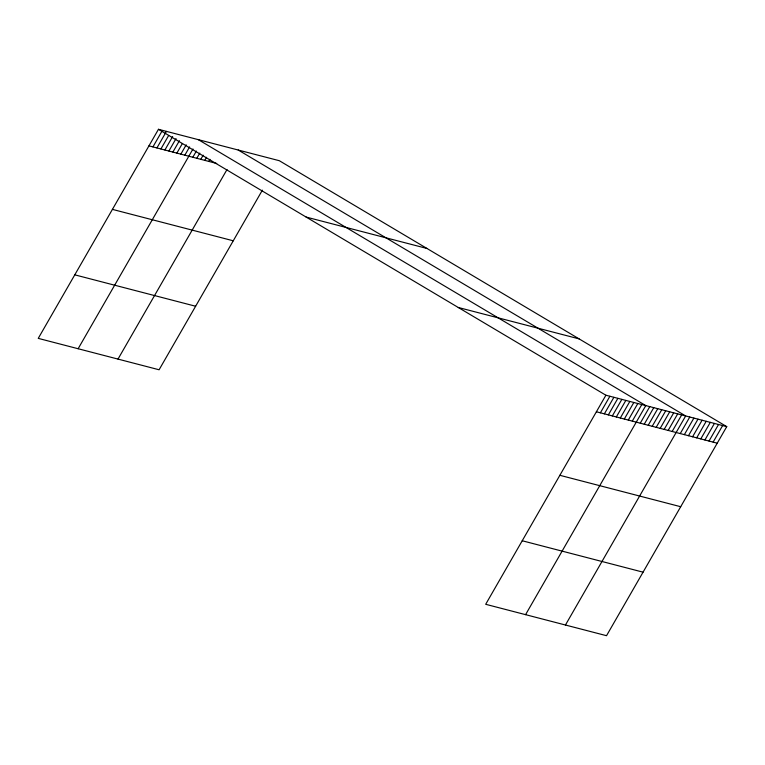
<?xml version="1.0" encoding="UTF-8"?>
<svg xmlns="http://www.w3.org/2000/svg" width="765" height="765" viewBox="0 0 765 765"><rect width="100%" height="100%" fill="white"/><g stroke="black" fill="none" stroke-linecap="round" stroke-linejoin="round"><path stroke-width="1.15" d="M726.75 426.631L605.909 395.228L485.689 604.293L606.53 635.696L726.75 426.631L279.311 160.707L158.47 129.304L38.25 338.369L159.091 369.772L262.366 190.169M152.933 146.89L161.864 131.37M156.921 147.932L166.445 131.379M160.908 148.965L168.644 135.52M164.896 149.997L172.632 136.553M168.893 151.04L176.027 138.618M172.88 152.072L179.421 140.693M176.868 153.105L182.213 143.801M180.856 154.148L186.201 144.834M184.843 155.18L189.596 146.909M78.126 348.735L192.99 148.974M192.818 157.255L196.385 151.049M196.806 158.288L199.78 153.115M200.793 159.33L203.165 155.19M204.781 160.363L206.56 157.265M208.769 161.396L209.954 159.33M118.001 359.091L226.995 169.562M600.382 412.813L609.896 396.26M604.369 413.855L613.884 397.303M608.357 414.888L617.871 398.336M612.344 415.921L621.859 399.368M616.332 416.963L625.846 400.411M620.319 417.996L629.834 401.443M624.307 419.038L633.822 402.486M628.294 420.071L637.809 403.518M632.282 421.104L641.797 404.551M525.574 614.658L645.784 405.593L198.345 139.67M640.257 423.179L649.772 406.626M644.245 424.212L653.759 407.668M648.232 425.254L657.747 408.701M652.22 426.287L661.735 409.734M656.207 427.329L665.722 410.776M660.195 428.362L669.71 411.809M664.183 429.395L673.697 412.842M668.17 430.437L677.685 413.884M672.158 431.47L681.672 414.917M565.45 625.015L685.66 415.959L238.221 150.026M680.257 433.573L689.772 417.021M684.359 434.644L693.884 418.092M688.471 435.706L697.986 419.163M692.583 436.777L702.098 420.224M696.685 437.848L706.21 421.295M700.797 438.909L710.312 422.366M704.909 439.98L714.424 423.428M709.012 441.051L718.536 424.499M713.123 442.113L722.638 425.57M148.946 145.857L216.744 163.471M306.124 217.059L426.966 248.462M112.417 209.381L233.258 240.793M458.254 307.473L579.095 338.876M74.779 274.836L195.62 306.239M596.394 411.78L717.235 443.184M559.865 475.304L680.697 506.717M522.227 540.759L643.059 572.172M158.47 129.304L605.909 395.228"/></g></svg>
